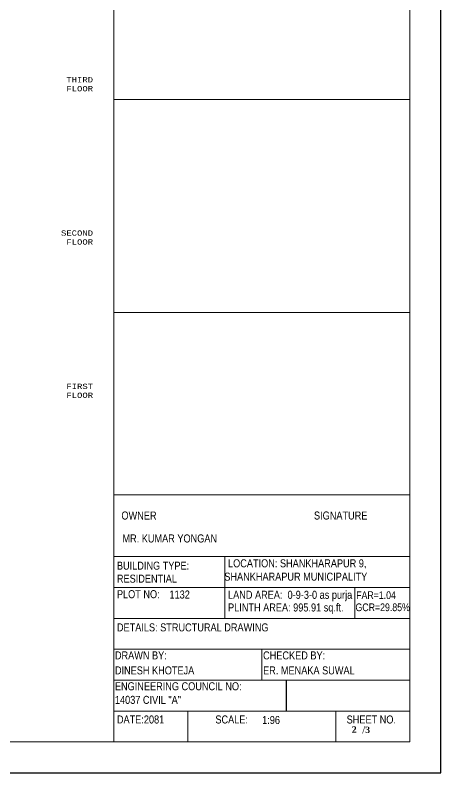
# Model space of a CAD drawing. Header units: inches. Extents: x -2812 to 9774, y -15726 to -746.
# Drawn here: x -273 to 366, y -12539 to -11403 of the extents above; entities that cross this region are included whole.
import ezdxf

# ---------------------------------------------------------------- set-up
doc = ezdxf.new("R2010")
doc.units = ezdxf.units.IN
doc.header["$LTSCALE"] = 17
doc.header["$MEASUREMENT"] = 0
for name, color, linetype, lineweight in [('15 TEXT', 7, 'Continuous', 15), ('25 BOT BAR', 12, 'Continuous', 25), ('ELE1', 3, 'Continuous', 9), ('TEXT', 231, 'Continuous', 20), ('Text 0.200', 122, 'Continuous', 20)]:
    doc.layers.add(name, color=color, linetype=linetype, lineweight=lineweight)
doc.layers.add('A-Wall', color=7, linetype='Continuous')
doc.styles.add('CUNEW', font='cour.ttf')
doc.styles.add('ordinary', font='ARIALN.TTF')

# ---------------------------------------------------------------- blocks, each defined once
blk = doc.blocks.new('BS3')
at = {"layer": '15 TEXT', "char_height": 8, "width": 201.213, "attachment_point": 3, "style": 'CUNEW'}
for s, insert in [('THIRD\\PFLOOR', (16638.7, -9001.4, 0)), ('SECOND\\PFLOOR', (16638.7, -9231.3, 0)), ('FIRST\\PFLOOR', (16638.7, -9461.2, 0))]:
    blk.add_mtext(s, dxfattribs=dict(at, insert=insert))

msp = doc.modelspace()

# ---------------------------------------------------------------- linework, layer by layer
at = {"layer": 'A-Wall', "ltscale": 50}
msp.add_line((133.7, -12400.3), (133.7, -12446.6), dxfattribs=at)
at = {"layer": 'Defpoints'}
msp.add_lwpolyline([(366, -10291.3), (-2811.6, -10291.3), (-2811.6, -12539.3), (366, -12539.3)], close=True, dxfattribs=at)
at = {"layer": 'ELE1'}
for p, q in [((-124.9, -12492.9), (-124.9, -10337.6)), ((319.7, -11529.2), (-124.9, -11529.2)), ((319.7, -11848.9), (-124.9, -11848.9))]:
    msp.add_line(p, q, dxfattribs=at)
msp.add_lwpolyline([(-2765.3, -10337.6), (319.7, -10337.6), (319.7, -12492.9), (-2765.3, -12492.9)], close=True, dxfattribs=at)
at = {"layer": 'TEXT'}
for p, q in [((-124.9, -12122.4), (319.7, -12122.4)), ((-124.9, -12215), (319.7, -12215)), ((41.9, -12215), (41.9, -12307.7)), ((-124.9, -12261.3), (319.7, -12261.3)), ((236.8, -12261.3), (236.8, -12307.7)), ((-124.9, -12307.7), (319.7, -12307.7)), ((-124.9, -12354), (319.7, -12354)), ((97.4, -12354), (97.4, -12400.3)), ((-124.9, -12400.3), (319.7, -12400.3)), ((-124.9, -12446.6), (319.7, -12446.6)), ((-13.8, -12492.9), (-13.8, -12446.6)), ((208.5, -12492.9), (208.5, -12446.6))]:
    msp.add_line(p, q, dxfattribs=at)

# ---------------------------------------------------------------- block references
at = {"layer": '25 BOT BAR'}
msp.add_blockref('BS3', (-16794.7, -2494.4, 0), dxfattribs=at)

# ---------------------------------------------------------------- texts
at = {"insert": (208.5, -12455.7), "char_height": 6.5423, "width": 86.843, "attachment_point": 1}
msp.add_mtext('\\A1;{\\fTimes New Roman|b1|i0|c0|p18;\\H1.2367x;\\P\\pi29.42287;\\H0.80859x;    \\fBookman Old Style|b0|i0|c0|p18;\\H1.6907x;/\\fBookman Old Style|b1|i0|c0|p18;\\H0.86414x;3\\fArial|b1|i0|c0|p34;\\H1.2047x; \\H0.8998x;   }', dxfattribs=at)
at = {"layer": 'TEXT', "style": 'ordinary'}
for s, height, p in [('OWNER', 12, (-113.4, -12159.3)), ('SIGNATURE', 12, (175.6, -12159.3)), ('MR. KUMAR YONGAN', 12, (-111.9, -12193.7)), ('BUILDING TYPE:  ', 12, (-120.2, -12234.5)), ('LOCATION: SHANKHARAPUR 9,', 12, (46.6, -12231)), ('SHANKHARAPUR MUNICIPALITY', 12, (41, -12251)), ('RESIDENTIAL', 12, (-120.2, -12254)), ('PLOT NO: ', 12, (-120.2, -12277.3)), ('1132', 12, (-41.3, -12277.8)), ('LAND AREA:  0-9-3-0 as purja', 12, (46.6, -12278.2)), ('FAR=1.04', 11.49, (238.9, -12278.5)), ('PLINTH AREA: 995.91 sq.ft.', 12, (46.6, -12297.2)), ('GCR=29.85%%%', 11.494, (237.9, -12296.7)), ('DETAILS: STRUCTURAL DRAWING ', 12, (-120.2, -12327.1)), ('DRAWN BY:', 12, (-123.2, -12369.1)), ('CHECKED BY: ', 12, (99.2, -12369.1)), ('DINESH KHOTEJA', 12, (-123.2, -12391.6)), ('ER. MENAKA SUWAL', 12, (99.2, -12391.6)), ('ENGINEERING COUNCIL NO:', 12, (-123.2, -12415.4)), ('14037 CIVIL "A"', 12, (-123.2, -12435.8)), ('DATE:2081', 12, (-120.2, -12465.2)), ('SCALE:', 12, (27.6, -12465.2)), ('SHEET NO.', 12, (224.6, -12465.2))]:
    msp.add_text(s, height=height, dxfattribs=at).set_placement(p)
msp.add_attdef('1:96', (97.8, -12466), 'SCALE', height=12, dxfattribs=at)
at = {"layer": 'Text 0.200', "ltscale": 10, "insert": (236, -12469.3), "char_height": 9.93, "width": 19.482, "attachment_point": 2}
msp.add_mtext('{\\fBookman Old Style|b1|i0|c0|p18;2}', dxfattribs=at)

doc.saveas('drawing.dxf')
